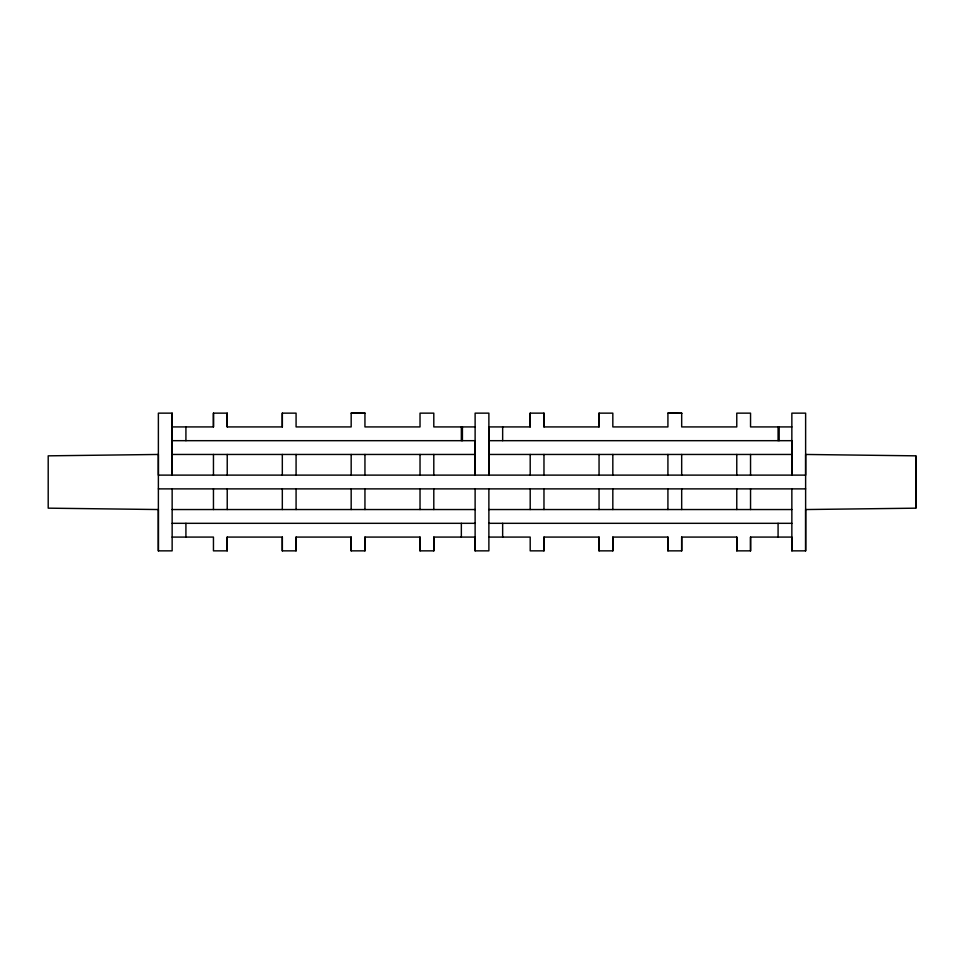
<?xml version="1.0" encoding="UTF-8"?>
<svg xmlns="http://www.w3.org/2000/svg" width="964" height="964" viewBox="0 0 964 964"><rect width="100%" height="100%" fill="white"/><g stroke="black" fill="none" stroke-linecap="round" stroke-linejoin="round"><path stroke-width="1.45" d="M158.373 550.854L158.373 509.546L48.2 508.161L48.2 455.839L158.373 454.454L158.373 550.854L172.146 550.854L172.146 488.881M172.146 413.146L172.146 475.119L172.146 413.146L158.373 413.146L158.373 475.119L805.627 475.119L805.627 413.146L791.854 413.146L791.854 475.119L791.854 440.681L488.881 440.681M172.146 426.919L213.454 426.919L213.454 413.146L227.227 413.146L227.227 426.919L282.319 426.919L282.319 413.146L296.081 413.146L296.081 426.919L351.173 426.919L351.173 413.146L364.946 413.267L351.173 413.146M172.146 537.093L213.454 537.081L213.454 550.854L227.227 550.854L227.227 537.081L282.319 537.093L282.319 550.854L296.081 550.854L296.081 537.081L351.173 537.081L351.173 550.854L364.946 550.854L364.946 537.081L420.027 537.081L420.027 550.854L433.8 550.854L433.8 537.081L475.119 537.081L475.119 550.854L488.881 550.854L488.881 488.881M227.227 426.919L227.227 413.146M282.319 550.854L282.319 537.093M364.946 413.146L364.946 426.919L420.027 426.919L420.027 413.146L433.8 413.146L433.8 426.919L475.119 426.919M172.146 440.681L475.119 440.681L475.119 475.119L475.119 413.146L488.881 413.146L488.881 475.119L488.881 426.919L530.2 426.919L530.2 413.146L543.973 413.146L543.973 426.919L599.054 426.919L599.054 413.146L612.827 413.146L612.827 426.919L667.919 426.919L667.919 413.146L681.681 413.267L667.919 413.146M488.881 537.093L530.2 537.081L530.2 550.854L543.973 550.854L543.973 537.081L599.054 537.093L599.054 550.854L612.827 550.854L612.827 537.081L667.919 537.081L667.919 550.854L681.681 550.854L681.681 537.081L736.773 537.081L736.773 550.854L750.546 550.854L750.546 537.081L791.854 537.081L791.854 550.854L805.627 550.854L805.627 509.546L915.8 508.173L915.8 455.839L805.627 454.454L805.627 550.854M543.973 426.919L543.973 413.146M599.054 550.854L599.054 537.093M681.681 413.146L681.681 426.919L736.773 426.919L736.773 413.146L750.546 413.146L750.546 426.919L791.854 426.919M172.146 454.454L475.119 454.454M488.881 454.454L791.854 454.454M158.373 488.881L805.627 488.881M172.146 509.546L475.119 509.546M488.881 509.546L791.854 509.546M172.146 523.319L475.119 523.319M488.881 523.319L791.854 523.319M915.8 455.839L915.8 508.173M791.854 488.881L791.854 550.854M779.165 426.919L779.165 440.681M778.081 426.919L778.081 440.681M778.081 523.319L778.081 537.081M750.546 454.454L750.546 475.119M750.546 488.881L750.546 509.546M750.546 537.081L750.546 550.854M736.773 454.454L736.773 475.119M736.773 488.881L736.773 509.546M736.773 537.081L736.773 550.854M681.681 454.454L681.681 475.119M681.681 488.881L681.681 509.546M681.681 537.081L681.681 550.854M667.919 454.454L667.919 475.119M667.919 488.881L667.919 509.546M667.919 537.081L667.919 550.854M612.827 454.454L612.827 475.119M612.827 488.881L612.827 509.546M612.827 537.081L612.827 550.854M599.054 413.146L599.054 426.919M599.054 454.454L599.054 475.119M599.054 488.881L599.054 509.546M543.973 454.454L543.973 475.119M543.973 488.881L543.973 509.546M543.973 537.081L543.973 550.854M530.2 413.146L530.2 426.919M530.2 454.454L530.2 475.119M530.2 488.881L530.2 509.546M502.654 426.919L502.654 440.681M502.654 523.319L502.654 537.081M475.119 488.881L475.119 550.854M462.419 426.919L462.419 440.681M461.346 426.919L461.346 440.681M461.346 523.319L461.346 537.081M433.8 454.454L433.8 475.119M433.8 488.881L433.8 509.546M433.8 537.081L433.8 550.854M420.027 454.454L420.027 475.119M420.027 488.881L420.027 509.546M420.027 537.081L420.027 550.854M364.946 454.454L364.946 475.119M364.946 488.881L364.946 509.546M364.946 537.081L364.946 550.854M351.173 454.454L351.173 475.119M351.173 488.881L351.173 509.546M351.173 537.081L351.173 550.854M296.081 454.454L296.081 475.119M296.081 488.881L296.081 509.546M296.081 537.081L296.081 550.854M282.319 413.146L282.319 426.919M282.319 454.454L282.319 475.119M282.319 488.881L282.319 509.546M227.227 454.454L227.227 475.119M227.227 488.881L227.227 509.546M227.227 537.081L227.227 550.854M213.454 413.146L213.454 426.919M213.454 454.454L213.454 475.119M213.454 488.881L213.454 509.546M185.919 426.919L185.919 440.681M185.919 523.319L185.919 537.081"/></g></svg>
